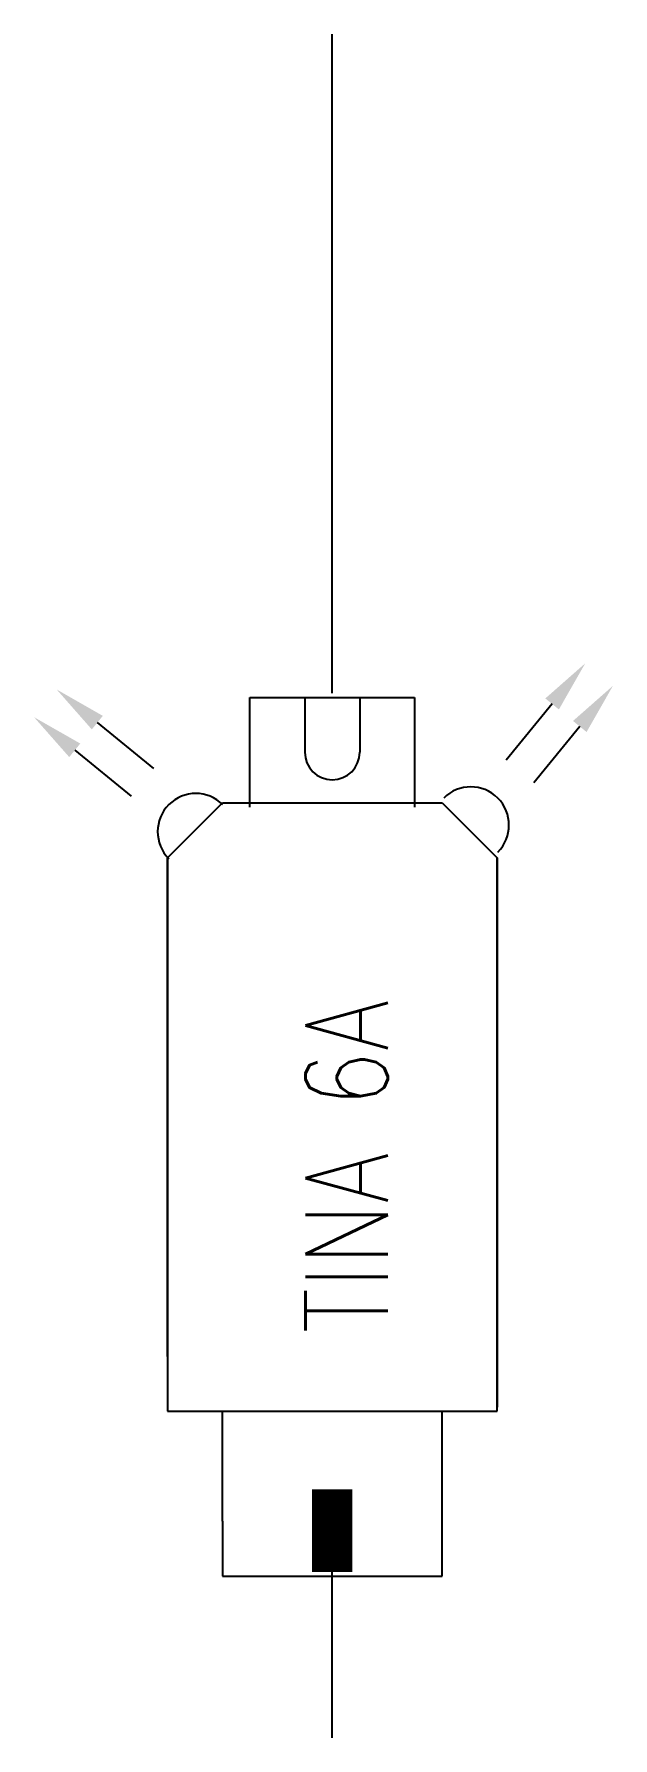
# Model space of a CAD drawing. Header units: millimetres. Extents: x 35.8 to 46.4, y -1.4 to 29.6.
import ezdxf
from ezdxf.enums import TextEntityAlignment as Align

# ---------------------------------------------------------------- set-up
doc = ezdxf.new("R2010")
doc.units = ezdxf.units.MM
doc.header["$MEASUREMENT"] = 0
for name, color, linetype in [('2', 7, 'Continuous'), ('20', 7, 'Continuous'), ('FIN', 1, 'Continuous')]:
    doc.layers.add(name, color=color, linetype=linetype)
doc.styles.add('T008', font='ROMANS.SHX')

msp = doc.modelspace()

# ---------------------------------------------------------------- linework, layer by layer
at = {"layer": '2'}
for centre, start, end in [((43.772, 15.215), 315, 135), ((38.766, 15.095), 45, 225)]:
    msp.add_arc(centre, 0.696, start, end, dxfattribs=at)
at = {"layer": '20'}
for p, q in [((41.25, 17.618), (41.25, 29.618)), ((39.75, 15.541), (39.75, 17.541)), ((39.75, 17.541), (42.75, 17.541)), ((40.75, 17.541), (40.75, 16.541)), ((41.75, 17.541), (41.75, 16.541)), ((42.75, 17.541), (42.75, 15.541)), ((38.25, 14.618), (39.25, 15.618)), ((39.25, 15.618), (43.25, 15.618)), ((43.25, 15.618), (44.25, 14.618)), ((38.25, 5.541), (38.25, 14.624)), ((38.25, 14.618), (38.25, 4.618)), ((44.25, 5.541), (44.25, 14.624)), ((44.25, 14.618), (44.25, 4.618)), ((38.25, 5.541), (38.25, 4.541)), ((44.25, 4.541), (44.25, 5.541)), ((38.25, 4.541), (44.25, 4.541)), ((39.25, 2.541), (39.25, 4.541)), ((43.25, 2.541), (43.25, 4.541)), ((40.9, 2.116), (40.9, 3.116)), ((40.912, 2.116), (40.912, 3.116)), ((40.925, 2.116), (40.925, 3.116)), ((40.937, 3.116), (40.937, 2.116)), ((40.95, 2.116), (40.95, 3.116)), ((40.962, 2.116), (40.962, 3.116)), ((40.975, 2.116), (40.975, 3.116)), ((40.987, 3.116), (40.987, 2.116)), ((41, 2.116), (41, 3.116)), ((41.012, 2.116), (41.012, 3.116)), ((41.025, 2.116), (41.025, 3.116)), ((41.037, 3.116), (41.037, 2.116)), ((41.05, 2.116), (41.05, 3.116)), ((41.062, 2.116), (41.062, 3.116)), ((41.075, 2.116), (41.075, 3.116)), ((41.087, 2.116), (41.087, 3.116)), ((41.1, 2.116), (41.1, 3.116)), ((41.112, 1.616), (41.112, 3.116)), ((41.125, 3.116), (41.125, 1.616)), ((41.137, 1.616), (41.137, 3.116)), ((41.15, 2.116), (41.15, 3.116)), ((41.162, 2.116), (41.162, 3.116)), ((41.175, 2.116), (41.175, 3.116)), ((41.187, 3.116), (41.187, 2.116)), ((41.2, 2.116), (41.2, 3.116)), ((41.212, 2.116), (41.212, 3.116)), ((41.225, 2.116), (41.225, 3.116)), ((41.237, 3.116), (41.237, 2.116)), ((41.25, 2.116), (41.25, 3.116)), ((41.262, 2.116), (41.262, 3.116)), ((41.275, 2.116), (41.275, 3.116)), ((41.287, 3.116), (41.287, 2.116)), ((41.3, 2.116), (41.3, 3.116)), ((41.312, 2.116), (41.312, 3.116)), ((41.325, 2.116), (41.325, 3.116)), ((41.337, 2.116), (41.337, 3.116)), ((41.35, 2.116), (41.35, 3.116)), ((41.362, 2.116), (41.362, 3.116)), ((41.375, 2.116), (41.375, 3.116)), ((41.387, 2.116), (41.387, 3.116)), ((41.4, 2.116), (41.4, 3.116)), ((41.412, 2.116), (41.412, 3.116)), ((41.425, 2.116), (41.425, 3.116)), ((41.437, 3.116), (41.437, 2.116)), ((41.45, 2.116), (41.45, 3.116)), ((41.462, 2.116), (41.462, 3.116)), ((41.475, 2.116), (41.475, 3.116)), ((41.487, 3.116), (41.487, 2.116)), ((41.5, 2.116), (41.5, 3.116)), ((41.512, 2.116), (41.512, 3.116)), ((41.525, 2.116), (41.525, 3.116)), ((41.537, 3.116), (41.537, 2.116)), ((41.55, 2.116), (41.55, 3.116)), ((41.562, 2.116), (41.562, 3.116)), ((41.575, 2.116), (41.575, 3.116)), ((41.587, 2.116), (41.587, 3.116)), ((41.6, 2.116), (41.6, 3.116)), ((39.25, 2.541), (39.25, 1.541)), ((40.9, 1.616), (40.9, 2.616)), ((40.912, 1.616), (40.912, 2.616)), ((40.925, 1.616), (40.925, 2.616)), ((40.937, 2.616), (40.937, 1.616)), ((40.95, 1.616), (40.95, 2.616)), ((40.962, 1.616), (40.962, 2.616)), ((40.975, 1.616), (40.975, 2.616)), ((40.987, 2.616), (40.987, 1.616)), ((41, 1.616), (41, 2.616)), ((41.012, 1.616), (41.012, 2.616)), ((41.025, 1.616), (41.025, 2.616)), ((41.037, 2.616), (41.037, 1.616)), ((41.05, 1.616), (41.05, 2.616)), ((41.062, 1.616), (41.062, 2.616)), ((41.075, 1.616), (41.075, 2.616)), ((41.087, 1.616), (41.087, 2.616)), ((41.1, 1.616), (41.1, 2.616)), ((41.15, 1.616), (41.15, 2.616)), ((41.162, 1.616), (41.162, 2.616)), ((41.175, 1.616), (41.175, 2.616)), ((41.187, 2.616), (41.187, 1.616)), ((41.2, 1.616), (41.2, 2.616)), ((41.212, 1.616), (41.212, 2.616)), ((41.225, 1.616), (41.225, 2.616)), ((41.237, 2.616), (41.237, 1.616)), ((41.25, 1.616), (41.25, 2.616)), ((41.262, 1.616), (41.262, 2.616)), ((41.275, 1.616), (41.275, 2.616)), ((41.287, 2.616), (41.287, 1.616)), ((41.3, 1.616), (41.3, 2.616)), ((41.312, 1.616), (41.312, 2.616)), ((41.325, 1.616), (41.325, 2.616)), ((41.337, 1.616), (41.337, 2.616)), ((41.35, 1.616), (41.35, 2.616)), ((41.362, 1.616), (41.362, 2.616)), ((41.375, 1.616), (41.375, 2.616)), ((41.387, 1.616), (41.387, 2.616)), ((41.4, 1.616), (41.4, 2.616)), ((41.412, 1.616), (41.412, 2.616)), ((41.425, 1.616), (41.425, 2.616)), ((41.437, 2.616), (41.437, 1.616)), ((41.45, 1.616), (41.45, 2.616)), ((41.462, 1.616), (41.462, 2.616)), ((41.475, 1.616), (41.475, 2.616)), ((41.487, 2.616), (41.487, 1.616)), ((41.5, 1.616), (41.5, 2.616)), ((41.512, 1.616), (41.512, 2.616)), ((41.525, 1.616), (41.525, 2.616)), ((41.537, 2.616), (41.537, 1.616)), ((41.55, 1.616), (41.55, 2.616)), ((41.562, 1.616), (41.562, 2.616)), ((41.575, 1.616), (41.575, 2.616)), ((41.587, 1.616), (41.587, 2.616)), ((41.6, 1.616), (41.6, 2.616)), ((43.25, 1.541), (43.25, 2.541)), ((41.25, -1.407), (41.25, 1.618)), ((41.25, -1.407), (41.25, 1.618)), ((39.25, 1.541), (43.25, 1.541)), ((41.25, -1.382), (41.25, 0.593)), ((41.25, -1.382), (41.25, 0.593))]:
    msp.add_line(p, q, dxfattribs=at)
msp.add_arc((41.25, 16.541), 0.5, 180, 0, dxfattribs=at)
at = {"layer": 'FIN', "color": 7, "linetype": 'ByBlock'}
for p, q in [((45.253, 17.421), (44.418, 16.396)), ((36.971, 17.081), (37.996, 16.246)), ((45.758, 17.01), (44.923, 15.985)), ((36.56, 16.576), (37.585, 15.741))]:
    msp.add_line(p, q, dxfattribs=at)
for points in [[(45.377, 17.32), (45.13, 17.521), (45.857, 18.161)], [(45.881, 16.91), (45.634, 17.111), (46.361, 17.751)], [(37.072, 17.204), (36.871, 16.957), (36.231, 17.684)], [(36.661, 16.7), (36.46, 16.453), (35.82, 17.179)]]:
    msp.add_solid(points, dxfattribs=at)

# ---------------------------------------------------------------- texts
at = {"style": 'T008', "width": 0.8}
msp.add_text('TINA 6A', height=1.5, rotation=90, dxfattribs=at).set_placement((42.264, 8.994), align=Align.CENTER)

doc.saveas('drawing.dxf')
